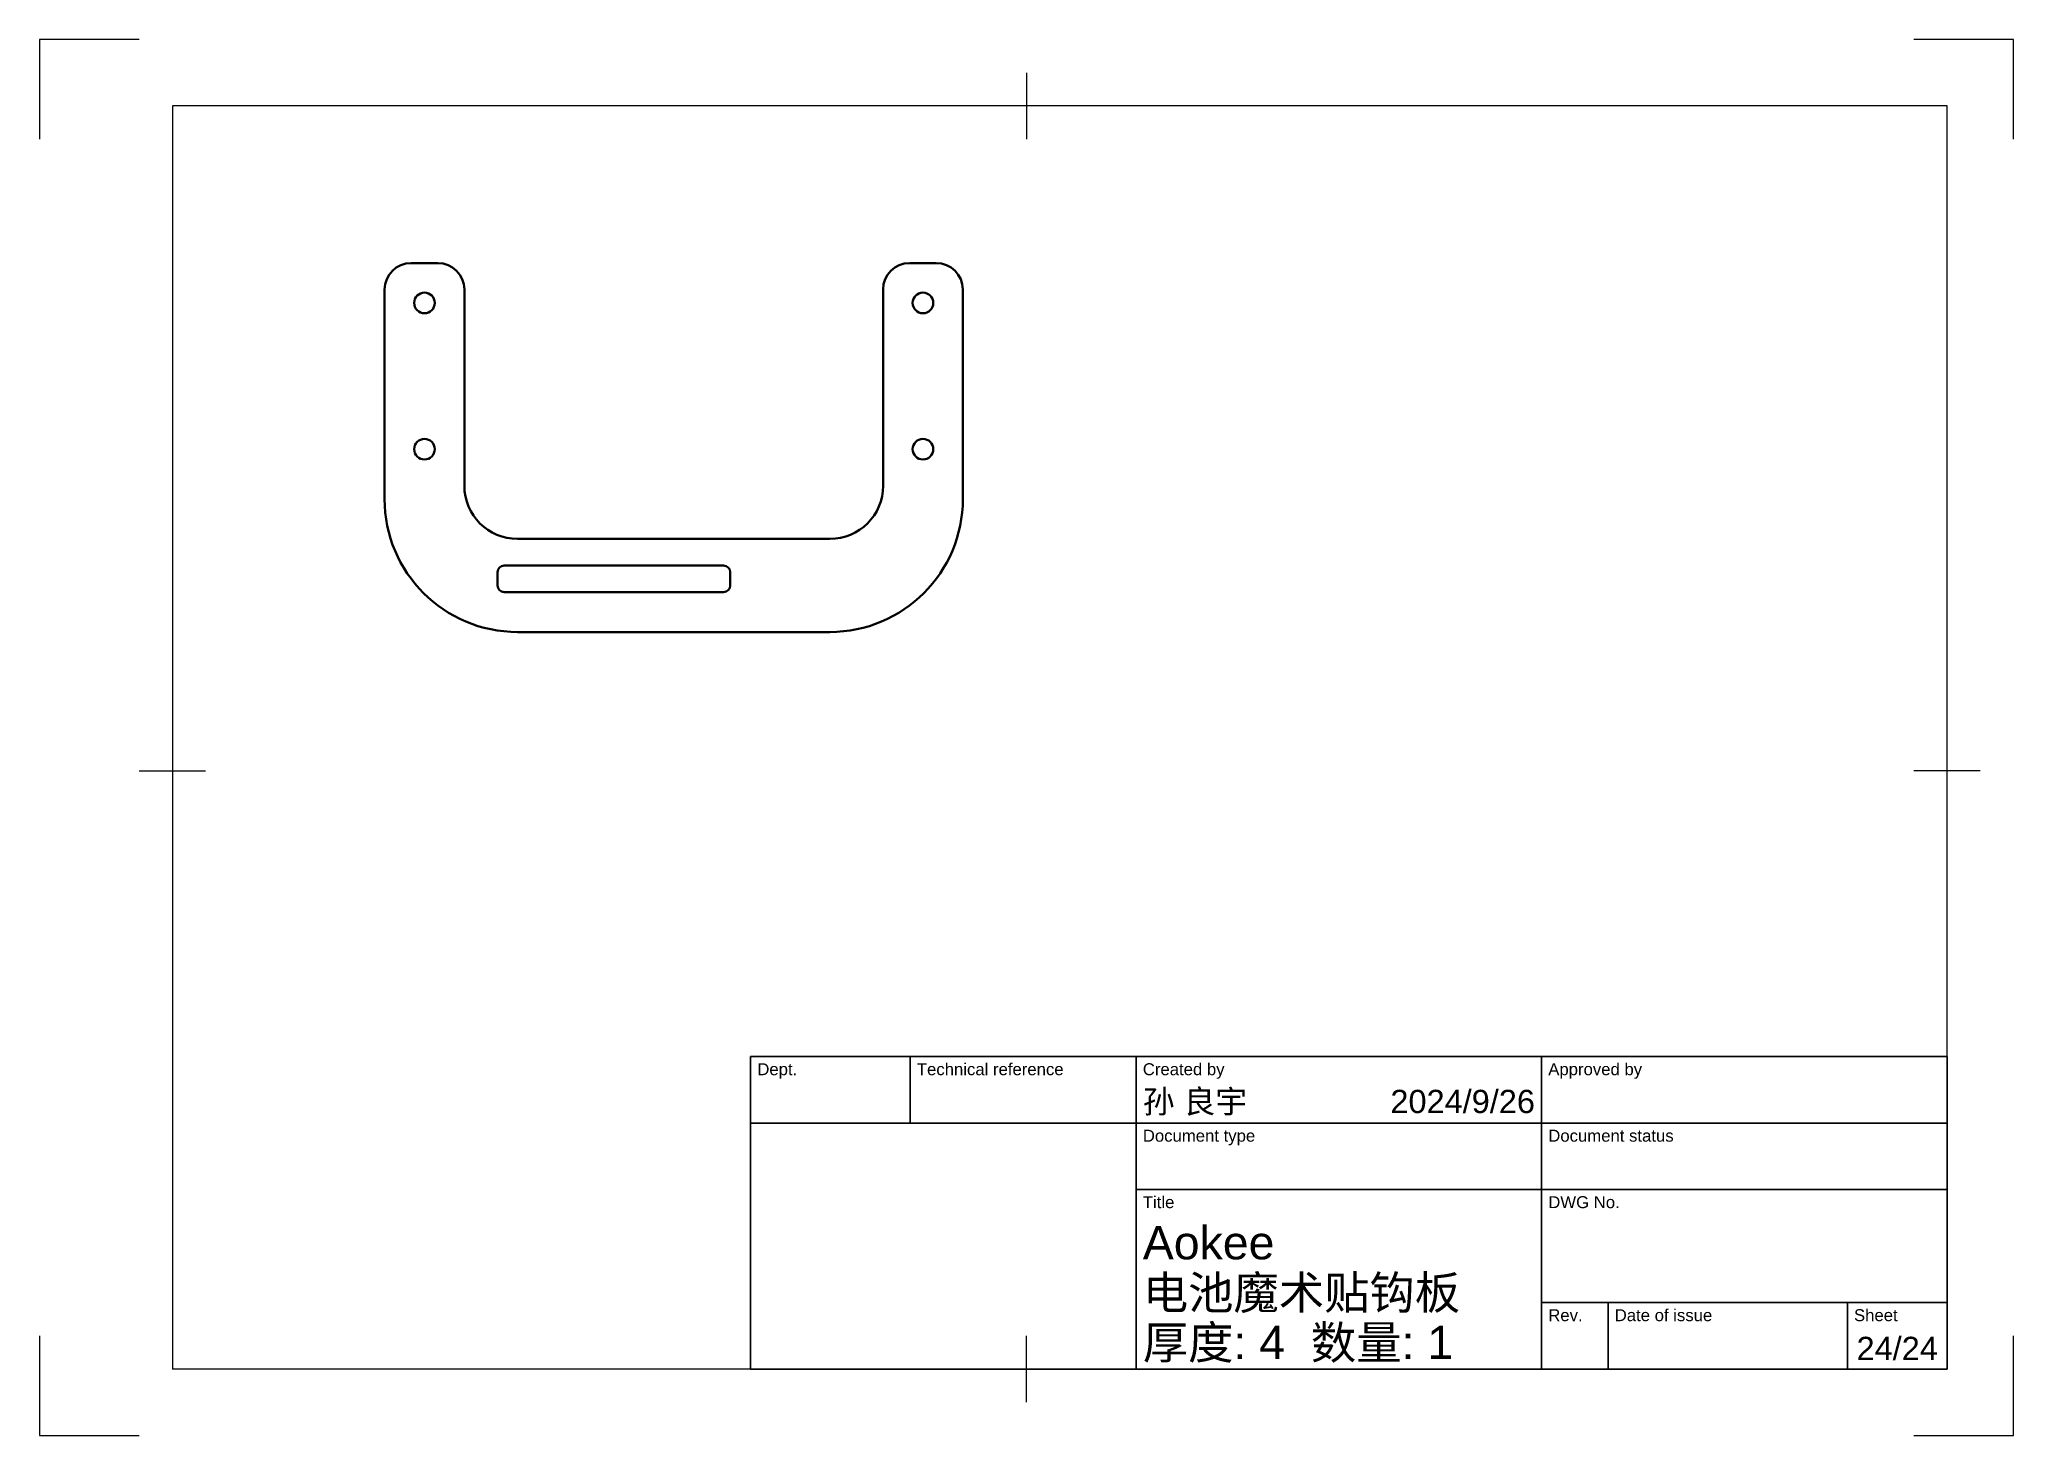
# Model space of a CAD drawing. Header units: millimetres. Extents: x 0 to 297, y 0 to 210.
import ezdxf
from ezdxf.enums import TextEntityAlignment as Align

# ---------------------------------------------------------------- set-up
doc = ezdxf.new("R2010")
doc.units = ezdxf.units.MM
doc.header["$LTSCALE"] = 0.75
for name, color, linetype, lineweight in [('BORDER', 7, 'Continuous', 25), ('TITLEBLOCK', 7, 'Continuous', 35), ('Visible', 7, 'Continuous', 50)]:
    doc.layers.add(name, color=color, linetype=linetype, lineweight=lineweight)
doc.styles.add('FusionTitle', font='arial.ttf')

# ---------------------------------------------------------------- blocks, each defined once
blk = doc.blocks.new('ISO_TITLEBLOCK')
at = {"layer": 'TITLEBLOCK'}
for p, q in [((0, 47), (-180, 47)), ((-180, 47), (-180, 0)), ((-156, 37), (-156, 47)), ((-122, 0), (-122, 47)), ((-61, 0), (-61, 47)), ((0, 0), (0, 47)), ((-180, 37), (0, 37)), ((-122, 27), (0, 27)), ((-61, 10), (0, 10)), ((-51, 0), (-51, 10)), ((-15, 0), (-15, 10)), ((-180, 0), (0, 0))]:
    blk.add_line(p, q, dxfattribs=at)
at = {"layer": 'TITLEBLOCK', "style": 'FusionTitle'}
for s, p in [('Dept.', (-179, 46)), ('Technical reference', (-155, 46)), ('Created by', (-121, 46)), ('Approved by', (-60, 46)), ('Document type', (-121, 36)), ('Document status', (-60, 36)), ('Title', (-121, 26)), ('DWG No.', (-60, 26)), ('Rev.', (-60, 9)), ('Date of issue', (-50, 9)), ('Sheet', (-14, 9))]:
    blk.add_text(s, height=1.8, dxfattribs=at).set_placement(p, align=Align.TOP_LEFT)
for tag, height, p in [('DEPT', 3.5, (-179, 42)), ('TECHNICAL_REFERENCE', 3.5, (-155, 42)), ('CREATED_BY', 3.5, (-121, 42)), ('APPROVED_BY', 3.5, (-60, 42)), ('DOCUMENT_TYPE', 3.5, (-121, 32)), ('DOCUMENT_STATUS', 3.5, (-60, 32)), ('TITLE_1', 5, (-121, 21.5)), ('TITLE_2', 5, (-121, 14)), ('TITLE_3', 5, (-121, 6.5)), ('DATE_OF_ISSUE', 3.5, (-50, 5))]:
    blk.add_attdef(tag, text='', height=height, dxfattribs=at).set_placement(p, align=Align.TOP_LEFT)
for tag, p in [('CREATED_DATE', (-62, 42)), ('APPROVED_DATE', (-0.99, 42))]:
    blk.add_attdef(tag, text='', height=3.5, dxfattribs=at).set_placement(p, align=Align.TOP_RIGHT)
for tag, height, p in [('DRAWING_NUMBER', 5, (-30.5, 19.75)), ('REV', 3.5, (-56, 4.85)), ('SHEET', 3.5, (-7.5, 4.85))]:
    blk.add_attdef(tag, text='', height=height, dxfattribs=at).set_placement(p, align=Align.TOP_CENTER)
blk = doc.blocks.new('ISO_A4(L)_SHEET')
at = {"layer": 'BORDER'}
for p, q in [((148.5, 205), (148.5, 195)), ((287, 200), (20, 200)), ((20, 200), (20, 10)), ((287, 10), (287, 200)), ((15, 100), (25, 100)), ((292, 100), (282, 100)), ((148.5, 5), (148.5, 15)), ((287, 10), (20, 10))]:
    blk.add_line(p, q, dxfattribs=at)
at = {"layer": 'Defpoints'}
for p, q in [((0, 210), (0, 195)), ((15, 210), (0, 210)), ((297, 210), (282, 210)), ((297, 195), (297, 210)), ((0, 15), (0, 0)), ((297, 0), (297, 15)), ((0, 0), (15, 0)), ((282, 0), (297, 0))]:
    blk.add_line(p, q, dxfattribs=at)

msp = doc.modelspace()

# ---------------------------------------------------------------- linework, layer by layer
at = {"layer": 'Visible'}
for p, q in [((59.923328, 176.369143), (55.923328, 176.369143)), ((134.923328, 176.369143), (130.923328, 176.369143)), ((51.923328, 172.369143), (51.923328, 140.869143)), ((63.923328, 142.869143), (63.923328, 172.369143)), ((126.923328, 172.369143), (126.923328, 142.869143)), ((138.923328, 140.869143), (138.923328, 172.369143)), ((118.923328, 134.869143), (71.923328, 134.869143)), ((69.923331, 130.869143), (102.923331, 130.869143)), ((68.923331, 127.869143), (68.923331, 129.869143)), ((103.923331, 129.869143), (103.923331, 127.869143)), ((102.923331, 126.869143), (69.923331, 126.869143)), ((71.923328, 120.869143), (118.923328, 120.869143))]:
    msp.add_line(p, q, dxfattribs=at)
at = {"layer": 'Visible', "extrusion": (0, 0, -1)}
for centre in [(-57.923328, 170.369143), (-132.923328, 170.369143), (-57.923328, 148.369143), (-132.923328, 148.369143)]:
    msp.add_circle(centre, 1.55, dxfattribs=at)
for centre, radius, start, end in [((-55.923328, 172.369143), 4, 0, 90), ((-59.923328, 172.369143), 4, 90, 180), ((-130.923328, 172.369143), 4, 0, 90), ((-134.923328, 172.369143), 4, 90, 180), ((-71.923328, 140.869143), 20, 270, 0), ((-118.923328, 140.869143), 20, 180, 270), ((-69.923331, 129.869143), 1, 0, 90), ((-102.923331, 129.869143), 1, 90, 180), ((-69.923331, 127.869143), 1, 270, 0), ((-102.923331, 127.869143), 1, 180, 270)]:
    msp.add_arc(centre, radius, start, end, dxfattribs=at)
at = {"layer": 'Visible'}
for centre, start, end in [((71.923328, 142.869143), 180, 270), ((118.923328, 142.869143), 270, 0)]:
    msp.add_arc(centre, 8, start, end, dxfattribs=at)

# ---------------------------------------------------------------- block references
at = {"layer": 'BORDER'}
msp.add_blockref('ISO_A4(L)_SHEET', (0, 0), dxfattribs=at)
at = {"layer": 'TITLEBLOCK'}
msp.add_blockref('ISO_TITLEBLOCK', (287, 10), dxfattribs=at).add_auto_attribs({'TITLE_3': '厚度: 4  数量: 1', 'CREATED_DATE': '2024/9/26', 'SHEET': '24/24', 'TITLE_2': '电池魔术贴钩板  ', 'TITLE_1': 'Aokee', 'CREATED_BY': '孙 良宇'})

doc.saveas('drawing.dxf')
